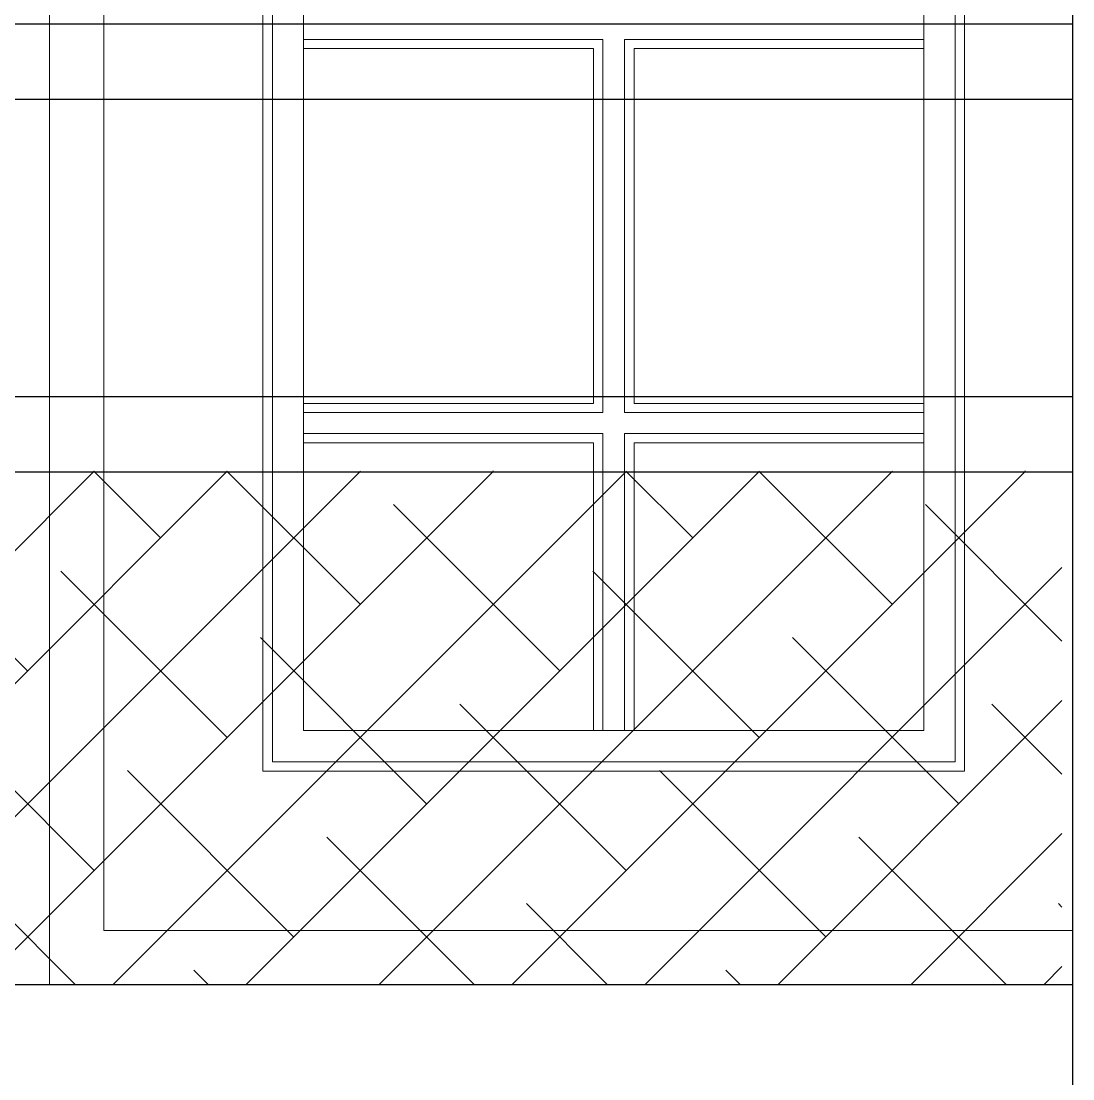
# Model space of a CAD drawing. Header units: inches. Extents: x -10117506 to -5032697, y -6529230 to -3254494.
# Drawn here: x -5045200.37 to -5045172.41, y -3258624.3 to -3258596.19 of the extents above; entities that cross this region are included whole.
import ezdxf

# ---------------------------------------------------------------- set-up
doc = ezdxf.new("R2010")
doc.units = ezdxf.units.IN
doc.header["$LTSCALE"] = 2
doc.header["$MEASUREMENT"] = 0
doc.layers.get('0').update_dxf_attribs({"linetype": 'CONTINUOUS'})
doc.layers.add('window', color=4, linetype='CONTINUOUS', lineweight=13)

msp = doc.modelspace()

# ---------------------------------------------------------------- hatches: boundary and pattern name
at = {"ltscale": 0.5}
h = msp.add_hatch(dxfattribs=at)
h.set_pattern_fill('ANSI38', color=256, scale=20, style=0)
h.set_pattern_definition([(45, (16915.3755, 6029.6088), (-1.767766953, 1.767766953), []), (135, (16915.3755, 6029.6088), (-5.3033008589, 1.767766953), [6.25, -3.75])])
h.paths.add_polyline_path([(-5045287.579, -3258608.145), (-5045287.579, -3258621.781), (-5045172.705, -3258621.781), (-5045172.705, -3258608.145)])

# ---------------------------------------------------------------- linework, layer by layer
for p, q in [((-5045172.414, -3258621.799), (-5045172.414, -3258514.799)), ((-5045172.414, -3258733.799), (-5045172.414, -3258514.799)), ((-5045287.579, -3258596.258), (-5045172.414, -3258596.258)), ((-5045287.579, -3258598.258), (-5045172.414, -3258598.258)), ((-5045287.579, -3258606.164), (-5045172.414, -3258606.164)), ((-5045287.579, -3258608.164), (-5045172.414, -3258608.164)), ((-5045172.414, -3258621.799), (-5045287.579, -3258621.799))]:
    msp.add_line(p, q, dxfattribs=at)
at = {"layer": 'window'}
for p, q in [((-5045199.618, -3258537.985), (-5045199.618, -3258621.799)), ((-5045198.172, -3258539.382), (-5045198.172, -3258620.353)), ((-5045193.942, -3258543.485), (-5045193.942, -3258616.123)), ((-5045175.294, -3258616.123), (-5045175.294, -3258543.485)), ((-5045193.69, -3258615.871), (-5045193.69, -3258543.729)), ((-5045175.546, -3258543.729), (-5045175.546, -3258615.871)), ((-5045192.862, -3258615.043), (-5045192.862, -3258544.533)), ((-5045176.374, -3258615.043), (-5045176.374, -3258544.533)), ((-5045192.862, -3258596.672), (-5045184.906, -3258596.672)), ((-5045184.906, -3258596.672), (-5045184.906, -3258606.591)), ((-5045184.33, -3258606.591), (-5045184.33, -3258596.672)), ((-5045184.33, -3258596.672), (-5045176.374, -3258596.672)), ((-5045192.862, -3258596.917), (-5045185.158, -3258596.917)), ((-5045185.158, -3258596.917), (-5045185.158, -3258606.346)), ((-5045184.078, -3258596.917), (-5045184.078, -3258606.346)), ((-5045184.078, -3258596.917), (-5045176.374, -3258596.917)), ((-5045192.862, -3258606.346), (-5045185.158, -3258606.346)), ((-5045184.078, -3258606.346), (-5045176.374, -3258606.346)), ((-5045184.906, -3258606.591), (-5045192.862, -3258606.591)), ((-5045176.374, -3258606.591), (-5045184.33, -3258606.591)), ((-5045192.862, -3258607.149), (-5045184.906, -3258607.149)), ((-5045192.862, -3258607.394), (-5045185.158, -3258607.394)), ((-5045185.158, -3258607.394), (-5045185.158, -3258615.043)), ((-5045184.906, -3258607.149), (-5045184.906, -3258615.043)), ((-5045184.33, -3258615.043), (-5045184.33, -3258607.149)), ((-5045184.33, -3258607.149), (-5045176.374, -3258607.149)), ((-5045184.078, -3258607.394), (-5045184.078, -3258615.043)), ((-5045184.078, -3258607.394), (-5045176.374, -3258607.394)), ((-5045176.374, -3258615.043), (-5045192.862, -3258615.043)), ((-5045175.294, -3258616.123), (-5045193.942, -3258616.123)), ((-5045175.546, -3258615.871), (-5045193.69, -3258615.871)), ((-5045172.414, -3258620.353), (-5045198.172, -3258620.353)), ((-5045172.414, -3258621.799), (-5045199.618, -3258621.799))]:
    msp.add_line(p, q, dxfattribs=at)

doc.saveas('drawing.dxf')
